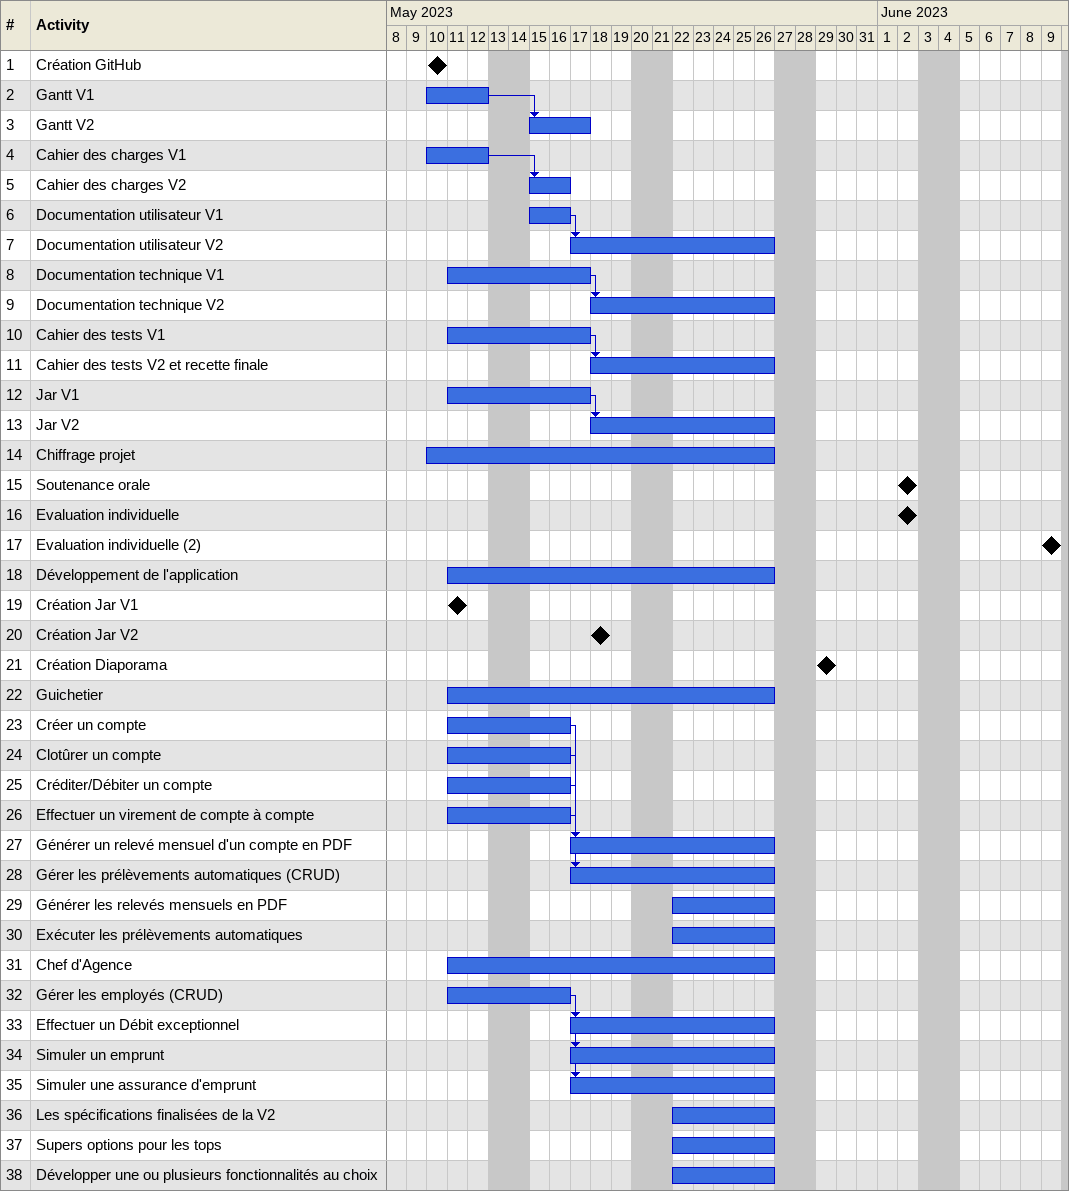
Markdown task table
| ID | Task | Start | Finish | Predecessors |
|---|---|---|---|---|
| 1 | Création GitHub (milestone) | 2023-05-10 | 2023-05-10 |  |
| 2 | Gantt V1 | 2023-05-10 | 2023-05-12 |  |
| 3 | Gantt V2 | 2023-05-15 | 2023-05-17 | 2 |
| 4 | Cahier des charges V1 | 2023-05-10 | 2023-05-12 |  |
| 5 | Cahier des charges V2 | 2023-05-15 | 2023-05-16 | 4 |
| 6 | Documentation utilisateur V1 | 2023-05-15 | 2023-05-16 |  |
| 7 | Documentation utilisateur V2 | 2023-05-17 | 2023-05-26 | 6 |
| 8 | Documentation technique V1 | 2023-05-11 | 2023-05-17 |  |
| 9 | Documentation technique V2 | 2023-05-18 | 2023-05-26 | 8 |
| 10 | Cahier des tests V1 | 2023-05-11 | 2023-05-17 |  |
| 11 | Cahier des tests V2 et recette finale | 2023-05-18 | 2023-05-26 | 10 |
| 12 | Jar V1 | 2023-05-11 | 2023-05-17 |  |
| 13 | Jar V2 | 2023-05-18 | 2023-05-26 | 12 |
| 14 | Chiffrage projet | 2023-05-10 | 2023-05-26 |  |
| 15 | Soutenance orale (milestone) | 2023-06-02 | 2023-06-02 |  |
| 16 | Evaluation individuelle (milestone) | 2023-06-02 | 2023-06-02 |  |
| 17 | Evaluation individuelle (2) (milestone) | 2023-06-09 | 2023-06-09 |  |
| 18 | Développement de l'application | 2023-05-11 | 2023-05-26 |  |
| 19 | Création Jar V1 (milestone) | 2023-05-11 | 2023-05-11 |  |
| 20 | Création Jar V2 (milestone) | 2023-05-18 | 2023-05-18 |  |
| 21 | Création Diaporama (milestone) | 2023-05-29 | 2023-05-29 |  |
| 22 | Guichetier | 2023-05-11 | 2023-05-26 |  |
| 23 | Créer un compte | 2023-05-11 | 2023-05-16 |  |
| 24 | Clotûrer un compte | 2023-05-11 | 2023-05-16 |  |
| 25 | Créditer/Débiter un compte | 2023-05-11 | 2023-05-16 |  |
| 26 | Effectuer un virement de compte à compte | 2023-05-11 | 2023-05-16 |  |
| 27 | Générer un relevé mensuel d'un compte en PDF | 2023-05-17 | 2023-05-26 | 23, 24, 25, 26 |
| 28 | Gérer les prélèvements automatiques (CRUD) | 2023-05-17 | 2023-05-26 | 23, 24, 25, 26 |
| 29 | Générer les relevés mensuels en PDF | 2023-05-22 | 2023-05-26 |  |
| 30 | Exécuter les prélèvements automatiques | 2023-05-22 | 2023-05-26 |  |
| 31 | Chef d'Agence | 2023-05-11 | 2023-05-26 |  |
| 32 | Gérer les employés (CRUD) | 2023-05-11 | 2023-05-16 |  |
| 33 | Effectuer un Débit exceptionnel | 2023-05-17 | 2023-05-26 | 32 |
| 34 | Simuler un emprunt | 2023-05-17 | 2023-05-26 | 32 |
| 35 | Simuler une assurance d'emprunt | 2023-05-17 | 2023-05-26 | 32 |
| 36 | Les spécifications finalisées de la V2 | 2023-05-22 | 2023-05-26 |  |
| 37 | Supers options pour les tops | 2023-05-22 | 2023-05-26 |  |
| 38 | Développer une ou plusieurs fonctionnalités au choix | 2023-05-22 | 2023-05-26 |  |
